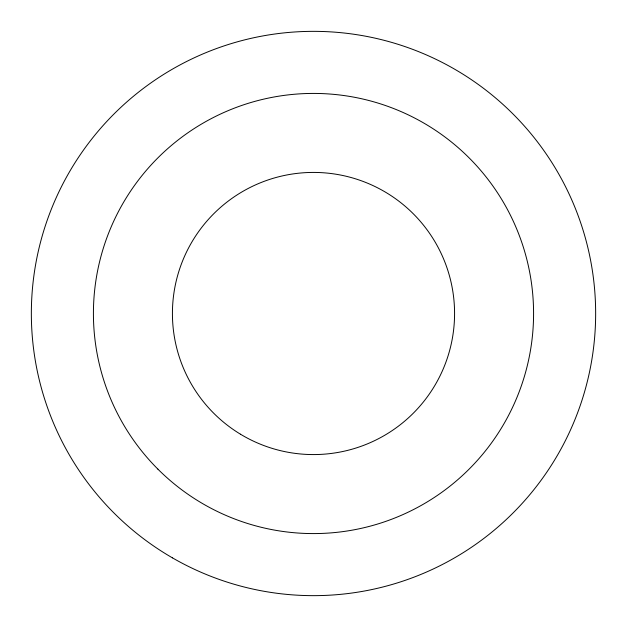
<?xml version="1.0" encoding="UTF-8"?>
<svg xmlns="http://www.w3.org/2000/svg" width="627" height="627" viewBox="0 0 627 627"><rect width="100%" height="100%" fill="white"/><g stroke="black" fill="none" stroke-linecap="round" stroke-linejoin="round"><path stroke-width="0.94" d="M172.425 557.85A282.15 282.15 0 0 0 595.65 313.5A282.15 282.15 0 0 0 172.425 69.15A282.15 282.15 0 0 0 172.425 557.85M157.879 469.121A220.077 220.077 0 0 0 526.077 370.463A220.077 220.077 0 0 0 256.537 100.923A220.077 220.077 0 0 0 157.879 469.121M240.517 434.229A141.075 141.075 0 0 0 454.544 316.337A141.075 141.075 0 0 0 245.439 189.926A141.075 141.075 0 0 0 240.517 434.229"/></g></svg>
